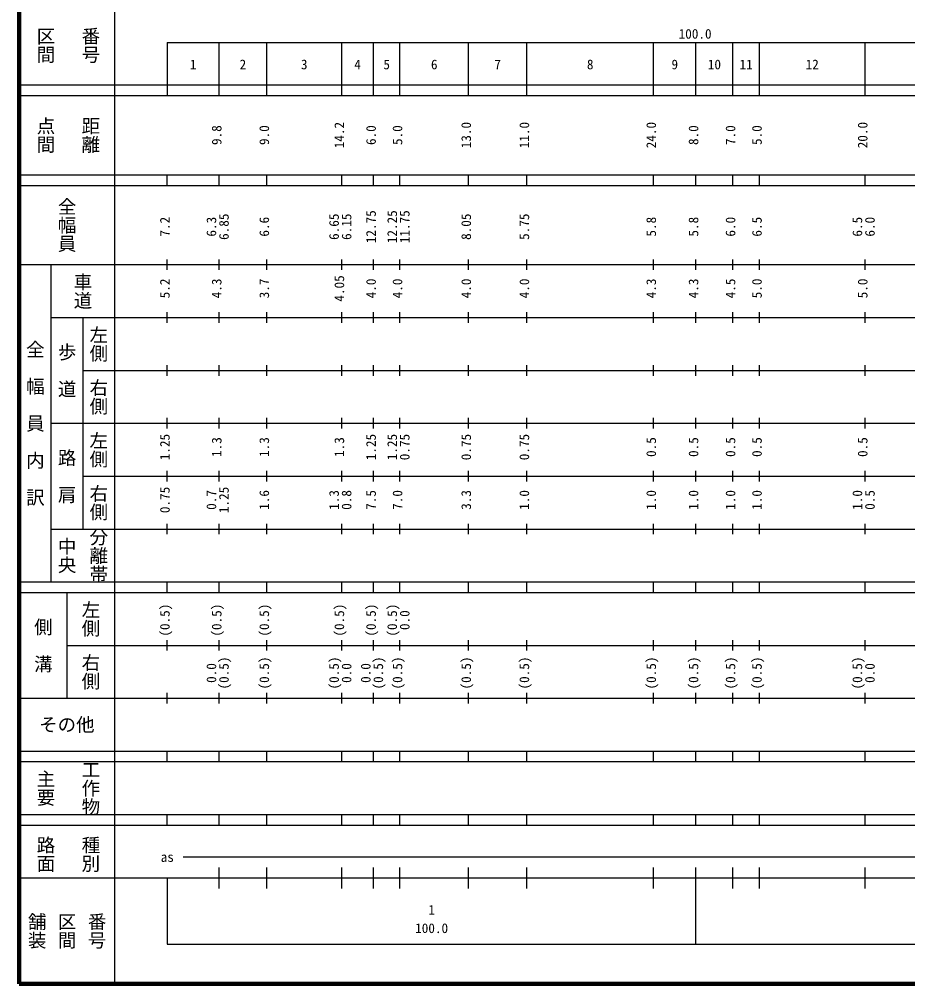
# Model space of a CAD drawing. Units: millimetres on the paper, enlarged 1000 times. Extents: x -72185285 to 680000, y -193752993 to 380000.
# Drawn here: x 40000 to 208064, y 20000 to 202409 of the extents above; entities that cross this region are included whole.
import ezdxf
from ezdxf.enums import TextEntityAlignment as Align

# ---------------------------------------------------------------- set-up
doc = ezdxf.new("R2010")
doc.units = ezdxf.units.MM
doc.header["$LTSCALE"] = 1000
doc.layers.add('M-TTL', color=2, linetype='Continuous', lineweight=140)
doc.layers.add('M-TTL-BAND', color=7, linetype='Continuous', lineweight=25)
doc.styles.add('@ＭＳ ゴシック', font='')
doc.styles.add('ＭＳ ゴシック', font='')
doc.styles.get('@ＭＳ ゴシック').set_extended_font_data('@MS Gothic')
doc.styles.get('ＭＳ ゴシック').set_extended_font_data('MS Gothic')

msp = doc.modelspace()

# ---------------------------------------------------------------- linework, layer by layer
at = {"layer": 'M-TTL'}
for p, q in [((40000, 380000), (40000, 20000)), ((40000, 20000), (680000, 20000))]:
    msp.add_line(p, q, dxfattribs=at)
at = {"layer": 'M-TTL-BAND'}
for p, q in [((58000, 370000), (58000, 20000)), ((68000, 198000), (579000, 198000)), ((68000, 198000), (68000, 188000)), ((77800, 188000), (77800, 198000)), ((86800, 188000), (86800, 198000)), ((101000, 188000), (101000, 198000)), ((107000, 188000), (107000, 198000)), ((112000, 188000), (112000, 198000)), ((125000, 188000), (125000, 198000)), ((136000, 188000), (136000, 198000)), ((160000, 188000), (160000, 198000)), ((168000, 188000), (168000, 198000)), ((175000, 188000), (175000, 198000)), ((180000, 188000), (180000, 198000)), ((200000, 188000), (200000, 198000)), ((40000, 190000), (579000, 190000)), ((40000, 188000), (579000, 188000)), ((40000, 173000), (579000, 173000)), ((68000, 171000), (68000, 173000)), ((77800, 171000), (77800, 173000)), ((86800, 171000), (86800, 173000)), ((101000, 171000), (101000, 173000)), ((107000, 171000), (107000, 173000)), ((112000, 171000), (112000, 173000)), ((125000, 171000), (125000, 173000)), ((136000, 171000), (136000, 173000)), ((160000, 171000), (160000, 173000)), ((168000, 171000), (168000, 173000)), ((175000, 171000), (175000, 173000)), ((180000, 171000), (180000, 173000)), ((200000, 171000), (200000, 173000)), ((40000, 171000), (579000, 171000)), ((68000, 155000), (68000, 157000)), ((77800, 155000), (77800, 157000)), ((86800, 155000), (86800, 157000)), ((101000, 155000), (101000, 157000)), ((107000, 155000), (107000, 157000)), ((112000, 155000), (112000, 157000)), ((125000, 155000), (125000, 157000)), ((136000, 155000), (136000, 157000)), ((160000, 155000), (160000, 157000)), ((168000, 155000), (168000, 157000)), ((175000, 155000), (175000, 157000)), ((180000, 155000), (180000, 157000)), ((200000, 155000), (200000, 157000)), ((40000, 156000), (579000, 156000)), ((46000, 96000), (46000, 156000)), ((46000, 146000), (579000, 146000)), ((52000, 146000), (52000, 106000)), ((68000, 145000), (68000, 147000)), ((77800, 145000), (77800, 147000)), ((86800, 145000), (86800, 147000)), ((101000, 145000), (101000, 147000)), ((107000, 145000), (107000, 147000)), ((112000, 145000), (112000, 147000)), ((125000, 145000), (125000, 147000)), ((136000, 145000), (136000, 147000)), ((160000, 145000), (160000, 147000)), ((168000, 145000), (168000, 147000)), ((175000, 145000), (175000, 147000)), ((180000, 145000), (180000, 147000)), ((200000, 145000), (200000, 147000)), ((68000, 135000), (68000, 137000)), ((77800, 135000), (77800, 137000)), ((86800, 135000), (86800, 137000)), ((101000, 135000), (101000, 137000)), ((107000, 135000), (107000, 137000)), ((112000, 135000), (112000, 137000)), ((125000, 135000), (125000, 137000)), ((136000, 135000), (136000, 137000)), ((160000, 135000), (160000, 137000)), ((168000, 135000), (168000, 137000)), ((175000, 135000), (175000, 137000)), ((180000, 135000), (180000, 137000)), ((200000, 135000), (200000, 137000)), ((52000, 136000), (579000, 136000)), ((46000, 126000), (579000, 126000)), ((68000, 125000), (68000, 127000)), ((77800, 125000), (77800, 127000)), ((86800, 125000), (86800, 127000)), ((101000, 125000), (101000, 127000)), ((107000, 125000), (107000, 127000)), ((112000, 125000), (112000, 127000)), ((125000, 125000), (125000, 127000)), ((136000, 125000), (136000, 127000)), ((160000, 125000), (160000, 127000)), ((168000, 125000), (168000, 127000)), ((175000, 125000), (175000, 127000)), ((180000, 125000), (180000, 127000)), ((200000, 125000), (200000, 127000)), ((68000, 115000), (68000, 117000)), ((77800, 115000), (77800, 117000)), ((86800, 115000), (86800, 117000)), ((101000, 115000), (101000, 117000)), ((107000, 115000), (107000, 117000)), ((112000, 115000), (112000, 117000)), ((125000, 115000), (125000, 117000)), ((136000, 115000), (136000, 117000)), ((160000, 115000), (160000, 117000)), ((168000, 115000), (168000, 117000)), ((175000, 115000), (175000, 117000)), ((180000, 115000), (180000, 117000)), ((200000, 115000), (200000, 117000)), ((52000, 116000), (579000, 116000)), ((46000, 106000), (579000, 106000)), ((68000, 105000), (68000, 107000)), ((77800, 105000), (77800, 107000)), ((86800, 105000), (86800, 107000)), ((101000, 105000), (101000, 107000)), ((107000, 105000), (107000, 107000)), ((112000, 105000), (112000, 107000)), ((125000, 105000), (125000, 107000)), ((136000, 105000), (136000, 107000)), ((160000, 105000), (160000, 107000)), ((168000, 105000), (168000, 107000)), ((175000, 105000), (175000, 107000)), ((180000, 105000), (180000, 107000)), ((200000, 105000), (200000, 107000)), ((40000, 96000), (579000, 96000)), ((68000, 94000), (68000, 96000)), ((77800, 94000), (77800, 96000)), ((86800, 94000), (86800, 96000)), ((101000, 94000), (101000, 96000)), ((107000, 94000), (107000, 96000)), ((112000, 94000), (112000, 96000)), ((125000, 94000), (125000, 96000)), ((136000, 94000), (136000, 96000)), ((160000, 94000), (160000, 96000)), ((168000, 94000), (168000, 96000)), ((175000, 94000), (175000, 96000)), ((180000, 94000), (180000, 96000)), ((200000, 94000), (200000, 96000)), ((40000, 94000), (579000, 94000)), ((49000, 94000), (49000, 74000)), ((49000, 84000), (579000, 84000)), ((68000, 83000), (68000, 85000)), ((77800, 83000), (77800, 85000)), ((86800, 83000), (86800, 85000)), ((101000, 83000), (101000, 85000)), ((107000, 83000), (107000, 85000)), ((112000, 83000), (112000, 85000)), ((125000, 83000), (125000, 85000)), ((136000, 83000), (136000, 85000)), ((160000, 83000), (160000, 85000)), ((168000, 83000), (168000, 85000)), ((175000, 83000), (175000, 85000)), ((180000, 83000), (180000, 85000)), ((200000, 83000), (200000, 85000)), ((68000, 73000), (68000, 75000)), ((77800, 73000), (77800, 75000)), ((86800, 73000), (86800, 75000)), ((101000, 73000), (101000, 75000)), ((107000, 73000), (107000, 75000)), ((112000, 73000), (112000, 75000)), ((125000, 73000), (125000, 75000)), ((136000, 73000), (136000, 75000)), ((160000, 73000), (160000, 75000)), ((168000, 73000), (168000, 75000)), ((175000, 73000), (175000, 75000)), ((180000, 73000), (180000, 75000)), ((200000, 73000), (200000, 75000)), ((40000, 74000), (579000, 74000)), ((40000, 64000), (579000, 64000)), ((68000, 62000), (68000, 64000)), ((77800, 62000), (77800, 64000)), ((86800, 62000), (86800, 64000)), ((101000, 62000), (101000, 64000)), ((107000, 62000), (107000, 64000)), ((112000, 62000), (112000, 64000)), ((125000, 62000), (125000, 64000)), ((136000, 62000), (136000, 64000)), ((160000, 62000), (160000, 64000)), ((168000, 62000), (168000, 64000)), ((175000, 62000), (175000, 64000)), ((180000, 62000), (180000, 64000)), ((200000, 62000), (200000, 64000)), ((40000, 62000), (579000, 62000)), ((40000, 52000), (579000, 52000)), ((68000, 50000), (68000, 52000)), ((77800, 50000), (77800, 52000)), ((86800, 50000), (86800, 52000)), ((101000, 50000), (101000, 52000)), ((107000, 50000), (107000, 52000)), ((112000, 50000), (112000, 52000)), ((125000, 50000), (125000, 52000)), ((136000, 50000), (136000, 52000)), ((160000, 50000), (160000, 52000)), ((168000, 50000), (168000, 52000)), ((175000, 50000), (175000, 52000)), ((180000, 50000), (180000, 52000)), ((200000, 50000), (200000, 52000)), ((40000, 50000), (579000, 50000)), ((71000, 44000), (520000, 44000)), ((77800, 38000), (77800, 42000)), ((86800, 38000), (86800, 42000)), ((101000, 38000), (101000, 42000)), ((107000, 38000), (107000, 42000)), ((112000, 38000), (112000, 42000)), ((125000, 38000), (125000, 42000)), ((136000, 38000), (136000, 42000)), ((160000, 38000), (160000, 42000)), ((168000, 27500), (168000, 42000)), ((175000, 38000), (175000, 42000)), ((180000, 38000), (180000, 42000)), ((200000, 38000), (200000, 42000)), ((40000, 40000), (579000, 40000)), ((68000, 40000), (68000, 27500)), ((68000, 27500), (579000, 27500))]:
    msp.add_line(p, q, dxfattribs=at)

# ---------------------------------------------------------------- texts
at = {"layer": 'M-TTL-BAND', "style": '@ＭＳ ゴシック'}
for s, p in [('番号', (53500, 197500)), ('区間', (45000, 197500)), ('点間', (45000, 180500)), ('距離', (53500, 180500)), ('全幅員', (49000, 163500)), ('車道', (52000, 151000)), ('左側', (55000, 141000)), ('全\u3000幅\u3000員\u3000内\u3000訳', (43000, 126000)), ('歩\u3000道', (49000, 136000)), ('右側', (55000, 131000)), ('左側', (55000, 121000)), ('路\u3000肩', (49000, 116000)), ('右側', (55000, 111000)), ('分離帯', (55000, 101000)), ('中央', (49000, 101000)), ('左側', (53500, 89000)), ('側\u3000溝', (44500, 84000)), ('右側', (53500, 79000)), ('主要', (45000, 57000)), ('工作物', (53500, 57000)), ('路面', (45000, 44500)), ('種別', (53500, 44500)), ('舗装', (43333, 30000)), ('区間', (49000, 30000)), ('番号', (54667, 30000))]:
    msp.add_text(s, height=2566, rotation=270, dxfattribs=at).set_placement(p, align=Align.MIDDLE_CENTER)
at = {"layer": 'M-TTL-BAND', "style": 'ＭＳ ゴシック'}
for s, p in [('100.0', (167844, 198195)), ('1', (72900, 192405)), ('2', (82300, 192405)), ('3', (93900, 192405)), ('4', (104000, 192405)), ('5', (109500, 192405)), ('6', (118500, 192405)), ('7', (130500, 192405)), ('8', (148000, 192405)), ('9', (164000, 192405)), ('10', (171500, 192405)), ('11', (177500, 192405)), ('12', (190000, 192405)), ('as', (68000, 42500)), ('1', (118000, 32523)), ('100.0', (118000, 29033))]:
    msp.add_text(s, height=1833, dxfattribs=at).set_placement(p, align=Align.BOTTOM_CENTER)
for s, p in [('14.2', (102000, 180500)), ('13.0', (126000, 180500)), ('11.0', (137000, 180500)), ('24.0', (161000, 180500)), ('20.0', (201000, 180500)), ('9.8', (78800, 180500)), ('9.0', (87800, 180500)), ('6.0', (108000, 180500)), ('5.0', (113000, 180500)), ('8.0', (169000, 180500)), ('7.0', (176000, 180500)), ('5.0', (181000, 180500)), ('12.75', (108000, 163174)), ('12.25', (112000, 163174)), ('11.75', (114370, 163174)), ('7.2', (69000, 163174)), ('6.3', (77800, 163174)), ('6.85', (80170, 163174)), ('6.6', (87800, 163174)), ('6.65', (101000, 163174)), ('6.15', (103370, 163174)), ('8.05', (126000, 163174)), ('5.75', (137000, 163174)), ('5.8', (161000, 163174)), ('5.8', (169000, 163174)), ('6.0', (176000, 163174)), ('6.5', (181000, 163174)), ('6.5', (200000, 163174)), ('6.0', (202370, 163174)), ('5.2', (69000, 151500)), ('3.7', (87800, 151500)), ('4.05', (102000, 151500)), ('4.0', (108000, 151500)), ('4.0', (113000, 151500)), ('4.0', (126000, 151500)), ('4.0', (137000, 151500)), ('5.0', (181000, 151500)), ('5.0', (201000, 151500)), ('4.3', (78800, 151500)), ('4.3', (161000, 151500)), ('4.3', (169000, 151500)), ('4.5', (176000, 151500)), ('1.25', (69000, 121500)), ('1.3', (78800, 121500)), ('1.3', (87800, 121500)), ('1.3', (102000, 121500)), ('1.25', (108000, 121500)), ('1.25', (112000, 121500)), ('0.75', (114370, 121500)), ('0.75', (126000, 121500)), ('0.75', (137000, 121500)), ('0.5', (161000, 121500)), ('0.5', (169000, 121500)), ('0.5', (176000, 121500)), ('0.5', (181000, 121500)), ('0.5', (201000, 121500)), ('0.75', (69000, 111500)), ('0.7', (77800, 111500)), ('1.25', (80170, 111500)), ('1.6', (87800, 111500)), ('1.3', (101000, 111500)), ('0.8', (103370, 111500)), ('7.5', (108000, 111500)), ('7.0', (113000, 111500)), ('3.3', (126000, 111500)), ('1.0', (137000, 111500)), ('1.0', (161000, 111500)), ('1.0', (169000, 111500)), ('1.0', (176000, 111500)), ('1.0', (181000, 111500)), ('1.0', (200000, 111500)), ('0.5', (202370, 111500)), ('(0.5)', (69000, 88764)), ('(0.5)', (78800, 88764)), ('(0.5)', (87800, 88764)), ('(0.5)', (102000, 88764)), ('(0.5)', (108000, 88764)), ('(0.5)', (112000, 88764)), ('0.0', (114370, 88764)), ('0.0', (77800, 78764)), ('(0.5)', (80170, 78764)), ('(0.5)', (87800, 78764)), ('(0.5)', (101000, 78764)), ('0.0', (103370, 78764)), ('0.0', (107000, 78764)), ('(0.5)', (109370, 78764)), ('(0.5)', (113000, 78764)), ('(0.5)', (126000, 78764)), ('(0.5)', (137000, 78764)), ('(0.5)', (161000, 78764)), ('(0.5)', (169000, 78764)), ('(0.5)', (176000, 78764)), ('(0.5)', (181000, 78764)), ('(0.5)', (200000, 78764)), ('0.0', (202370, 78764))]:
    msp.add_text(s, height=1833, rotation=90, dxfattribs=at).set_placement(p, align=Align.BOTTOM_CENTER)
msp.add_text('その他', height=2566, dxfattribs=at).set_placement((49000, 69000), align=Align.MIDDLE_CENTER)

doc.saveas('drawing.dxf')
